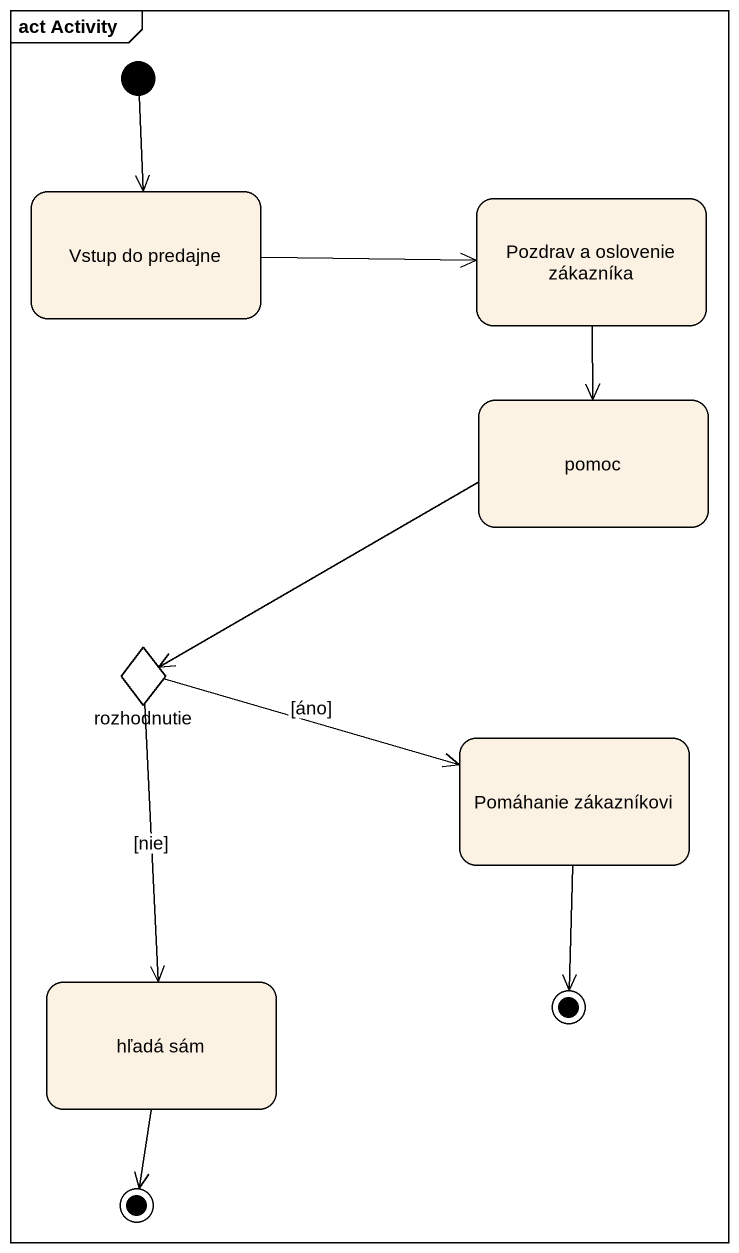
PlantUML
@startuml
mainframe act Activity
hide empty description
state "Vstup do predajne" as Vstup_do_predajne
state "Pozdrav a oslovenie zákazníka" as Pozdrav_a_oslovenie
state pomoc
state rozhodnutie <<choice>>
state "Pomáhanie zákazníkovi" as Pomáhanie_zákazníkovi
state "hľadá sám" as hľadá_sám
state final1 <<end>>
state final2 <<end>>
[*] --> Vstup_do_predajne
Vstup_do_predajne -right-> Pozdrav_a_oslovenie
Pozdrav_a_oslovenie --> pomoc
pomoc -left-> rozhodnutie
rozhodnutie -right-> Pomáhanie_zákazníkovi : [áno]
rozhodnutie --> hľadá_sám : [nie]
Pomáhanie_zákazníkovi --> final1
hľadá_sám --> final2
@enduml
